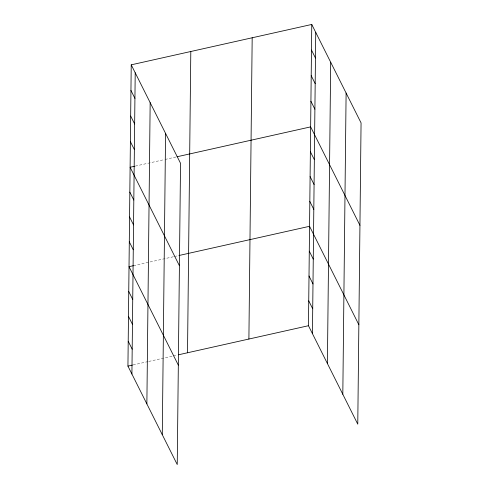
<?xml version="1.0" encoding="UTF-8"?>
<svg xmlns="http://www.w3.org/2000/svg" width="489" height="489" viewBox="0 0 489 489"><rect width="100%" height="100%" fill="white"/><g stroke="black" fill="none" stroke-linecap="round" stroke-linejoin="round"><path stroke-width="0.37" stroke-dasharray="2.44 1.83" d="M135.325 166.095L164.365 159.597M165.111 159.432L176.278 156.932M133.491 265.68L173.705 256.682M174.451 256.517L178.173 255.686M133.149 364.928L148.045 361.597M148.79 361.432L172.617 356.102M173.363 355.937L177.085 355.1"/><path stroke-width="0.73" d="M131.229 64.829L180.533 163.283L177.238 464.55L127.935 366.096L131.229 64.829L311.762 24.45L361.065 122.904L357.771 424.171L308.467 325.717L311.762 24.45M131.914 374.036L135.208 72.775M146.871 403.908L150.166 102.641M162.281 434.684L165.575 133.418M187.513 352.771L190.802 51.504M248.895 339.042L252.183 37.775M312.447 333.657L315.741 32.396M327.404 363.529L330.692 62.262M342.813 394.299L346.108 93.038M134.579 166.26L130.111 167.262L179.414 265.716M177.024 156.767L310.643 126.877L359.941 225.337M133.491 265.68L129.023 266.676L178.326 365.13M178.919 255.515L309.555 226.297L358.859 324.751M127.935 366.096L132.403 365.094M178.577 354.769L308.467 325.717M311.481 50.055L315.46 58.002M311.2 75.667L315.179 83.607M310.918 101.272L314.898 109.218M310.368 151.737L314.348 159.677M310.099 176.59L314.079 184.53M309.824 201.444L313.804 209.384M309.28 251.15L313.26 259.097M309.011 276.004L312.991 283.95M308.742 300.857L312.716 308.803M130.948 90.441L134.927 98.381M130.667 116.046L134.646 123.992M130.392 141.651L134.365 149.597M129.836 192.116L133.815 200.056M129.567 216.969L133.546 224.916M129.298 241.823L133.271 249.769M128.754 291.53L132.733 299.476M128.479 316.389L132.458 324.329M128.21 341.243L132.189 349.183"/></g></svg>
